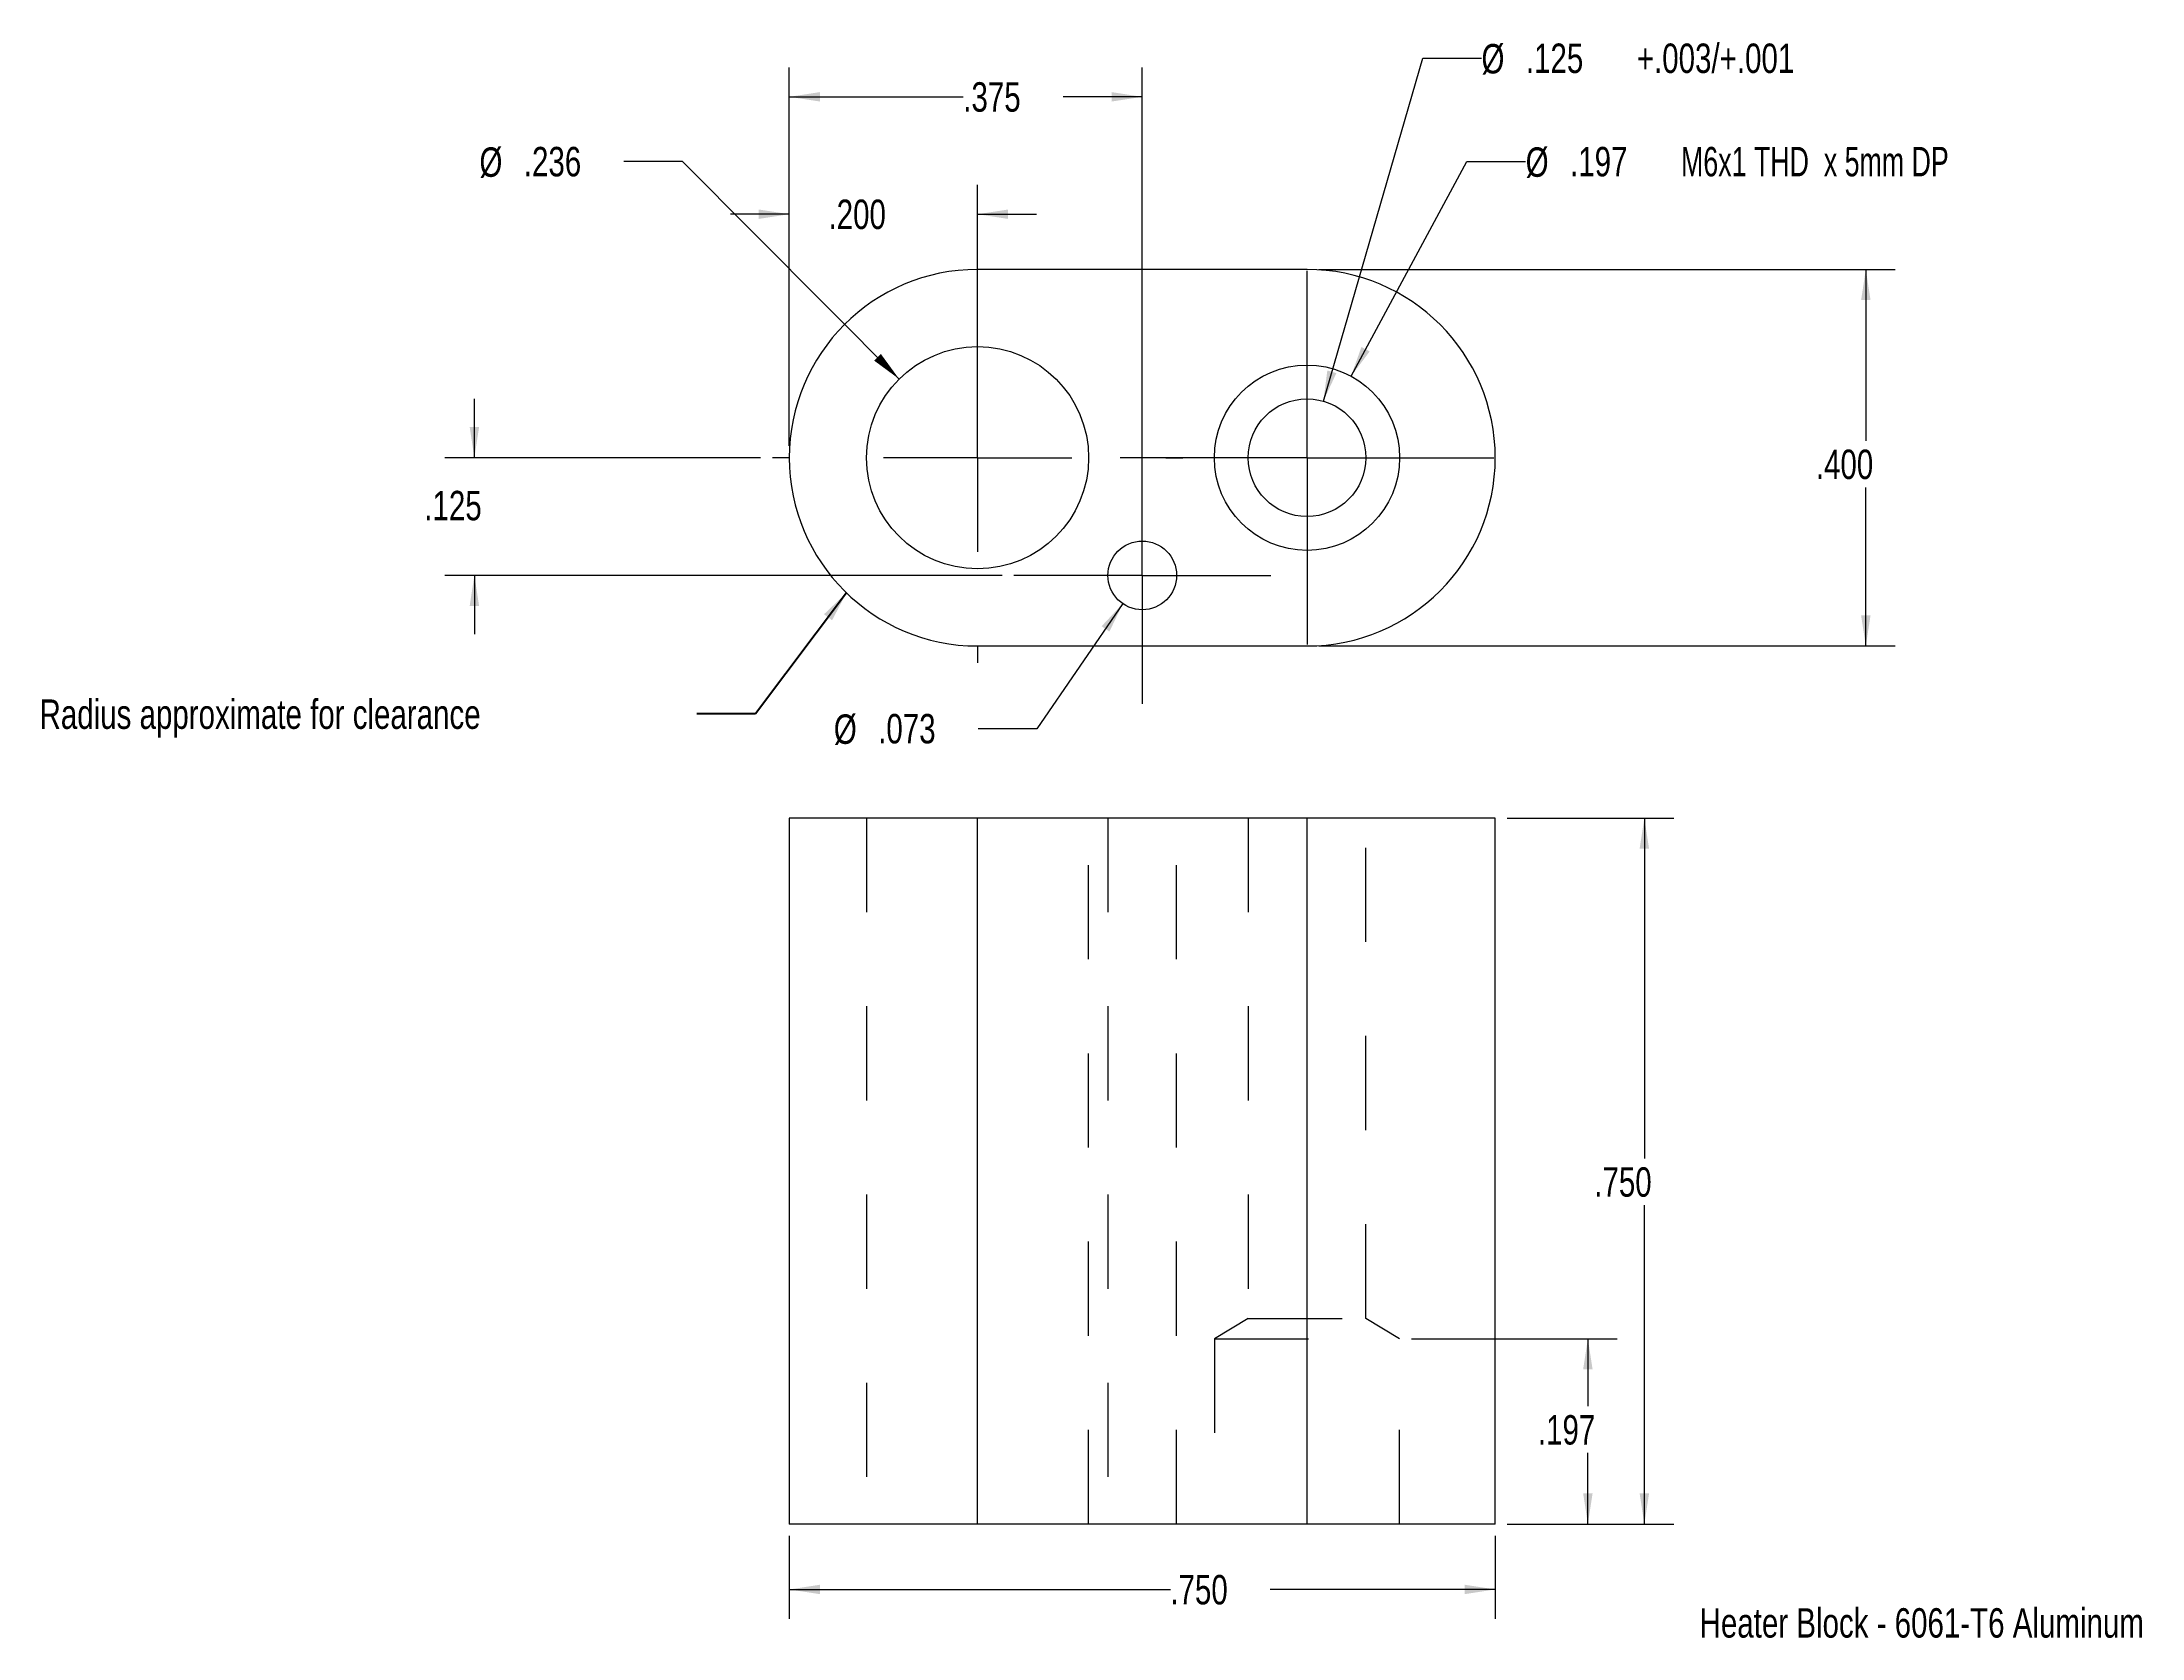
# Model space of a CAD drawing. Header units: inches. Extents: x 0.17 to 2.4, y 0.14 to 1.84.
import ezdxf

# ---------------------------------------------------------------- set-up
doc = ezdxf.new("R2010")
doc.units = ezdxf.units.IN
doc.header["$LTSCALE"] = 0.25
doc.header["$MEASUREMENT"] = 0
doc.header["$PDSIZE"] = -1
doc.linetypes.add('HIDDEN', pattern=[0.075, 0.05, -0.025])
doc.styles.add('SLDTEXTSTYLE0', font='TXT', dxfattribs={"width": 0.75})
doc.styles.add('SLDTEXTSTYLE1', font='TXT', dxfattribs={"width": 0.680556})
doc.dimstyles.new('SLDDIMSTYLE0', dxfattribs={"dimtxt": 0.03125, "dimasz": 0.0325, "dimexe": 0, "dimexo": 0.0625, "dimgap": 0.007812, "dimtad": 0, "dimtih": 1, "dimtoh": 1, "dimrnd": 1e-09, "dimzin": 4, "dimdsep": 46, "dimlunit": 5, "dimtxsty": 'SLDTEXTSTYLE0', "dimsah": 1, "dimcen": 0.09, "dimadec": 0, "dimazin": 1, "dimtfac": 1, "dimtmove": 0, "dimatfit": 0, "dimfxl": 1, "dimfrac": 2, "dimtolj": 1, "dimtzin": 12, "dimarcsym": 0})
doc.dimstyles.new('SLDDIMSTYLE1', dxfattribs={"dimtxt": 0.03125, "dimasz": 0.0325, "dimexe": 0, "dimexo": 0.0625, "dimgap": 0.007812, "dimtad": 0, "dimtih": 1, "dimtoh": 1, "dimrnd": 1e-09, "dimzin": 12, "dimdsep": 46, "dimlunit": 5, "dimtxsty": 'SLDTEXTSTYLE0', "dimsah": 1, "dimcen": 0.09, "dimadec": 0, "dimazin": 3, "dimtfac": 1, "dimtofl": 0, "dimtmove": 0, "dimatfit": 3, "dimfxl": 1, "dimfrac": 2, "dimtolj": 1, "dimtzin": 12, "dimarcsym": 0})
doc.dimstyles.new('SLDDIMSTYLE2', dxfattribs={"dimtxt": 0.03125, "dimasz": 0.0325, "dimexe": 0, "dimexo": 0.0625, "dimgap": 0.007812, "dimtad": 0, "dimtih": 1, "dimtoh": 1, "dimrnd": 1e-09, "dimzin": 4, "dimdsep": 46, "dimlunit": 5, "dimtxsty": 'SLDTEXTSTYLE0', "dimsah": 1, "dimcen": 0.09, "dimadec": 0, "dimazin": 1, "dimtfac": 1, "dimtofl": 0, "dimtmove": 0, "dimatfit": 3, "dimfxl": 1, "dimfrac": 2, "dimtolj": 1, "dimtzin": 12, "dimarcsym": 0})
doc.dimstyles.new('SLDDIMSTYLE3', dxfattribs={"dimtxt": 0.03125, "dimasz": 0.0325, "dimexe": 0, "dimexo": 0.0625, "dimgap": 0.007812, "dimtad": 0, "dimtih": 1, "dimtoh": 1, "dimrnd": 1e-09, "dimzin": 12, "dimdsep": 46, "dimlunit": 5, "dimtxsty": 'SLDTEXTSTYLE0', "dimsah": 1, "dimcen": 0, "dimadec": 0, "dimazin": 3, "dimtfac": 1, "dimtofl": 0, "dimtmove": 0, "dimatfit": 3, "dimfxl": 1, "dimfrac": 2, "dimtolj": 1, "dimtzin": 12, "dimarcsym": 0})
doc.dimstyles.new('SLDDIMSTYLE4', dxfattribs={"dimtxt": 0.03125, "dimasz": 0.0325, "dimexe": 0, "dimexo": 0.0625, "dimgap": 0.007812, "dimtad": 0, "dimtih": 1, "dimtoh": 1, "dimrnd": 1e-09, "dimzin": 12, "dimdsep": 46, "dimlunit": 5, "dimtxsty": 'SLDTEXTSTYLE0', "dimsah": 1, "dimcen": 0, "dimadec": 0, "dimazin": 3, "dimtfac": 1, "dimtofl": 0, "dimtmove": 0, "dimatfit": 3, "dimfxl": 1, "dimfrac": 2, "dimtolj": 1, "dimtzin": 12, "dimarcsym": 0})
doc.dimstyles.new('SLDDIMSTYLE5', dxfattribs={"dimtxt": 0.03125, "dimasz": 0.0325, "dimexe": 0, "dimexo": 0.0625, "dimgap": 0.007812, "dimtad": 0, "dimtih": 1, "dimtoh": 1, "dimrnd": 1e-09, "dimzin": 12, "dimdsep": 46, "dimlunit": 5, "dimtxsty": 'SLDTEXTSTYLE0', "dimsah": 1, "dimcen": 0.09, "dimadec": 0, "dimazin": 3, "dimtfac": 1, "dimtmove": 0, "dimatfit": 0, "dimfxl": 1, "dimfrac": 2, "dimtolj": 1, "dimtzin": 12, "dimarcsym": 0})
doc.dimstyles.new('SLDDIMSTYLE6', dxfattribs={"dimtxt": 0, "dimasz": 0.0325, "dimexe": 0, "dimexo": 0.0625, "dimgap": 0, "dimtad": 0, "dimtih": 1, "dimtoh": 1, "dimdec": 0, "dimrnd": 1e-09, "dimzin": 0, "dimdsep": 46, "dimtxsty": 'Standard', "dimsah": 1, "dimcen": 0.09, "dimadec": 0, "dimazin": 0, "dimtfac": 0.0325, "dimtdec": 0, "dimtofl": 0, "dimtmove": 0, "dimatfit": 3, "dimfxl": 1, "dimfrac": 2, "dimtolj": 1, "dimtzin": 0, "dimarcsym": 0})

# ---------------------------------------------------------------- blocks, each defined once
blk = doc.blocks.new('*D1')
at = {"color": 7, "linetype": 'Continuous', "lineweight": 0}
for p, q in [((0.9643, 1.4078), (0.9643, 1.6853)), ((1.1643, 1.4078), (1.1643, 1.6853)), ((0.9643, 1.654), (0.9018, 1.654)), ((1.1643, 1.654), (1.2268, 1.654))]:
    blk.add_line(p, q, dxfattribs=at)
for points in [[(0.9643, 1.654), (0.9318, 1.659), (0.9318, 1.649)], [(1.1643, 1.654), (1.1968, 1.649), (1.1968, 1.659)]]:
    blk.add_solid(points, dxfattribs=at)
at = {"color": 7, "linetype": 'Continuous', "lineweight": 0, "insert": (1.0059, 1.6695, 0.0039), "char_height": 0.03125, "attachment_point": 1, "style": 'SLDTEXTSTYLE0'}
blk.add_mtext('.200', dxfattribs=at)
blk = doc.blocks.new('*D2')
at = {"color": 7, "linetype": 'Continuous', "lineweight": 0}
for p, q in [((0.9643, 1.4078), (0.9643, 1.81)), ((1.3393, 1.2828), (1.3393, 1.81)), ((0.9643, 1.7787), (1.1491, 1.7787)), ((1.3393, 1.7787), (1.2553, 1.7787))]:
    blk.add_line(p, q, dxfattribs=at)
for points in [[(0.9643, 1.7787), (0.9968, 1.7737), (0.9968, 1.7837)], [(1.3393, 1.7787), (1.3068, 1.7837), (1.3068, 1.7737)]]:
    blk.add_solid(points, dxfattribs=at)
at = {"color": 7, "linetype": 'Continuous', "lineweight": 0, "insert": (1.1491, 1.7942, 0.0039), "char_height": 0.03125, "attachment_point": 1, "style": 'SLDTEXTSTYLE0'}
blk.add_mtext('.375', dxfattribs=at)
blk = doc.blocks.new('*D3')
at = {"color": 7, "linetype": 'Continuous', "lineweight": 0}
for p, q in [((1.5268, 1.5953), (2.1392, 1.5953)), ((2.108, 1.5953), (2.108, 1.4132)), ((2.108, 1.1953), (2.108, 1.3636)), ((1.5268, 1.1953), (2.1392, 1.1953))]:
    blk.add_line(p, q, dxfattribs=at)
for points in [[(2.108, 1.5953), (2.103, 1.5628), (2.113, 1.5628)], [(2.108, 1.1953), (2.113, 1.2278), (2.103, 1.2278)]]:
    blk.add_solid(points, dxfattribs=at)
at = {"color": 7, "linetype": 'Continuous', "lineweight": 0, "insert": (2.0549, 1.4039, -0.3711), "char_height": 0.03125, "attachment_point": 1, "style": 'SLDTEXTSTYLE0'}
blk.add_mtext('.400', dxfattribs=at)
blk = doc.blocks.new('*D4')
at = {"color": 7, "linetype": 'Continuous', "lineweight": 0}
for p, q in [((0.8509, 1.7099), (0.7884, 1.7099)), ((1.081, 1.4789), (0.8509, 1.7099))]:
    blk.add_line(p, q, dxfattribs=at)
blk.add_solid([(1.081, 1.4789), (1.0616, 1.5055), (1.0545, 1.4984)], dxfattribs=at)
at = {"color": 7, "linetype": 'Continuous', "lineweight": 0, "char_height": 0.03125, "attachment_point": 1, "style": 'SLDTEXTSTYLE0'}
for s, insert in [('%%c', (0.6351, 1.725, -0.3711)), ('.236', (0.6822, 1.7255, -0.3711))]:
    blk.add_mtext(s, dxfattribs=dict(at, insert=insert))
blk = doc.blocks.new('*D5')
at = {"color": 7, "linetype": 'Continuous', "lineweight": 0}
for p, q in [((1.5317, 1.4554), (1.6372, 1.8196)), ((1.6372, 1.8196), (1.6997, 1.8196))]:
    blk.add_line(p, q, dxfattribs=at)
blk.add_solid([(1.5317, 1.4554), (1.5455, 1.4852), (1.5359, 1.488)], dxfattribs=at)
at = {"color": 7, "linetype": 'Continuous', "lineweight": 0, "char_height": 0.03125, "attachment_point": 1, "style": 'SLDTEXTSTYLE0'}
for s, insert in [('%%c', (1.6997, 1.8348, -0.3711)), ('.125', (1.7468, 1.8353, -0.3711)), ('+.003/+.001', (1.8647, 1.8353, -0.3711))]:
    blk.add_mtext(s, dxfattribs=dict(at, insert=insert))
blk = doc.blocks.new('*D6')
at = {"color": 7, "linetype": 'Continuous', "lineweight": 0}
for p, q in [((1.5611, 1.4819), (1.6841, 1.7099)), ((1.6841, 1.7099), (1.7466, 1.7099))]:
    blk.add_line(p, q, dxfattribs=at)
blk.add_solid([(1.5611, 1.4819), (1.5809, 1.5082), (1.5721, 1.5129)], dxfattribs=at)
at = {"color": 7, "linetype": 'Continuous', "lineweight": 0, "char_height": 0.03125, "attachment_point": 1}
for s, insert, style in [('%%c', (1.7466, 1.725, -0.3711), 'SLDTEXTSTYLE0'), ('.197', (1.7938, 1.7255, -0.3711), 'SLDTEXTSTYLE0'), ('M6x1 THD  x 5mm DP', (1.9117, 1.7255, -0.3711), 'SLDTEXTSTYLE1')]:
    blk.add_mtext(s, dxfattribs=dict(at, insert=insert, style=style))
blk = doc.blocks.new('*D7')
at = {"color": 7, "linetype": 'Continuous', "lineweight": 0}
for p, q in [((1.3186, 1.2403), (1.2274, 1.1074)), ((1.2274, 1.1074), (1.1649, 1.1074))]:
    blk.add_line(p, q, dxfattribs=at)
blk.add_solid([(1.3186, 1.2403), (1.2961, 1.2163), (1.3044, 1.2106)], dxfattribs=at)
at = {"color": 7, "linetype": 'Continuous', "lineweight": 0, "char_height": 0.03125, "attachment_point": 1, "style": 'SLDTEXTSTYLE0'}
for s, insert in [('%%c', (1.0116, 1.1226, -0.3711)), ('.073', (1.0587, 1.1231, -0.3711))]:
    blk.add_mtext(s, dxfattribs=dict(at, insert=insert))
blk = doc.blocks.new('*D8')
at = {"color": 7, "linetype": 'Continuous', "lineweight": 0}
for p, q in [((0.6297, 1.3953), (0.6297, 1.4578)), ((0.9338, 1.3953), (0.5984, 1.3953)), ((1.1903, 1.2703), (0.5984, 1.2703)), ((0.6297, 1.2703), (0.6297, 1.2078))]:
    blk.add_line(p, q, dxfattribs=at)
for points in [[(0.6297, 1.3953), (0.6347, 1.4278), (0.6247, 1.4278)], [(0.6297, 1.2703), (0.6247, 1.2378), (0.6347, 1.2378)]]:
    blk.add_solid(points, dxfattribs=at)
at = {"color": 7, "linetype": 'Continuous', "lineweight": 0, "insert": (0.5765, 1.3601, -0.3711), "char_height": 0.03125, "attachment_point": 1, "style": 'SLDTEXTSTYLE0'}
blk.add_mtext('.125', dxfattribs=at)
blk = doc.blocks.new('SW_CENTERMARKSYMBOL_0')
at = {"color": 0, "linetype": 'Continuous', "lineweight": 0}
for p, q in [((0, 0.1), (0, 0.1984)), ((0, 0), (0, 0.1)), ((-0.1, 0), (-0.1984, 0)), ((0, 0), (-0.1, 0)), ((0, 0), (0, -0.1)), ((0, 0), (0.1, 0)), ((0.1, 0), (0.1984, 0)), ((0, -0.1), (0, -0.1984))]:
    blk.add_line(p, q, dxfattribs=at)
blk = doc.blocks.new('SW_CENTERMARKSYMBOL_1')
at = {"color": 0, "linetype": 'Continuous', "lineweight": 0}
for p, q in [((0, 0.2), (0, 0.218)), ((0, 0), (0, 0.1)), ((-0.2, 0), (-0.218, 0)), ((0, 0), (-0.1, 0)), ((0, 0), (0, -0.1)), ((0, 0), (0.1, 0)), ((0.2, 0), (0.218, 0)), ((0, -0.2), (0, -0.218))]:
    blk.add_line(p, q, dxfattribs=at)
blk = doc.blocks.new('SW_CENTERMARKSYMBOL_2')
at = {"color": 0, "linetype": 'Continuous', "lineweight": 0}
for p, q in [((0, 0.1), (0, 0.1365)), ((0, 0), (0, 0.1)), ((-0.1, 0), (-0.1365, 0)), ((0, 0), (-0.1, 0)), ((0, 0), (0, -0.1)), ((0, 0), (0.1, 0)), ((0.1, 0), (0.1365, 0)), ((0, -0.1), (0, -0.1365))]:
    blk.add_line(p, q, dxfattribs=at)
blk = doc.blocks.new('*D12')
at = {"color": 7, "linetype": 'Continuous', "lineweight": 0}
for p, q in [((1.7268, 1.0125), (1.9039, 1.0125)), ((1.8727, 1.0125), (1.8727, 0.6508)), ((1.8727, 0.2625), (1.8727, 0.6012)), ((1.7268, 0.2625), (1.9039, 0.2625))]:
    blk.add_line(p, q, dxfattribs=at)
for points in [[(1.8727, 1.0125), (1.8677, 0.98), (1.8777, 0.98)], [(1.8727, 0.2625), (1.8777, 0.295), (1.8677, 0.295)]]:
    blk.add_solid(points, dxfattribs=at)
at = {"color": 7, "linetype": 'Continuous', "lineweight": 0, "insert": (1.8195, 0.6415, 0.0039), "char_height": 0.03125, "attachment_point": 1, "style": 'SLDTEXTSTYLE0'}
blk.add_mtext('.750', dxfattribs=at)
blk = doc.blocks.new('*D13')
at = {"color": 7, "linetype": 'Continuous', "lineweight": 0}
for p, q in [((0.9643, 0.25), (0.9643, 0.1617)), ((1.7143, 0.25), (1.7143, 0.1617)), ((0.9643, 0.193), (1.3691, 0.193)), ((1.7143, 0.193), (1.4753, 0.193))]:
    blk.add_line(p, q, dxfattribs=at)
for points in [[(0.9643, 0.193), (0.9968, 0.188), (0.9968, 0.198)], [(1.7143, 0.193), (1.6818, 0.198), (1.6818, 0.188)]]:
    blk.add_solid(points, dxfattribs=at)
at = {"color": 7, "linetype": 'Continuous', "lineweight": 0, "insert": (1.3691, 0.2084, 0.0039), "char_height": 0.03125, "attachment_point": 1, "style": 'SLDTEXTSTYLE0'}
blk.add_mtext('.750', dxfattribs=at)
blk = doc.blocks.new('*D14')
at = {"color": 7, "linetype": 'Continuous', "lineweight": 0}
for p, q in [((1.6252, 0.4594), (1.844, 0.4594)), ((1.8127, 0.4594), (1.8127, 0.3876)), ((1.8127, 0.2625), (1.8127, 0.338)), ((1.7268, 0.2625), (1.844, 0.2625))]:
    blk.add_line(p, q, dxfattribs=at)
for points in [[(1.8127, 0.4594), (1.8077, 0.4269), (1.8177, 0.4269)], [(1.8127, 0.2625), (1.8177, 0.295), (1.8077, 0.295)]]:
    blk.add_solid(points, dxfattribs=at)
at = {"color": 7, "linetype": 'Continuous', "lineweight": 0, "insert": (1.7596, 0.3782, 0.0039), "char_height": 0.03125, "attachment_point": 1, "style": 'SLDTEXTSTYLE0'}
blk.add_mtext('.197', dxfattribs=at)

msp = doc.modelspace()

# ---------------------------------------------------------------- linework, layer by layer
at = {"color": 7, "linetype": 'Continuous', "lineweight": 15}
for p, q in [((1.5143, 1.5953), (1.1643, 1.5953)), ((1.1643, 1.1953), (1.5143, 1.1953)), ((0.9643, 1.0125), (0.9643, 0.2625)), ((1.1643, 1.0125), (0.9643, 1.0125)), ((1.1643, 0.2625), (1.1643, 1.0125)), ((1.5143, 1.0125), (1.1643, 1.0125)), ((1.5143, 0.2625), (1.5143, 1.0125)), ((1.7143, 1.0125), (1.5143, 1.0125)), ((1.7143, 0.2625), (1.7143, 1.0125)), ((1.1643, 0.2625), (0.9643, 0.2625)), ((1.5143, 0.2625), (1.1643, 0.2625)), ((1.7143, 0.2625), (1.5143, 0.2625))]:
    msp.add_line(p, q, dxfattribs=at)
at = {"color": 7, "linetype": 'HIDDEN', "lineweight": 0}
for p, q in [((1.0463, 1.0125), (1.0463, 0.2625)), ((1.1643, 0.2625), (1.1643, 1.0125)), ((1.2823, 0.2625), (1.2823, 1.0125)), ((1.3028, 1.0125), (1.3028, 0.2625)), ((1.3758, 0.2625), (1.3758, 1.0125)), ((1.4518, 1.0125), (1.4518, 0.481)), ((1.5143, 0.2625), (1.5143, 1.0125)), ((1.5768, 0.481), (1.5768, 1.0125)), ((1.4518, 0.481), (1.4159, 0.4594)), ((1.4518, 0.481), (1.5768, 0.481)), ((1.6127, 0.4594), (1.5768, 0.481)), ((1.4159, 0.4594), (1.6127, 0.4594)), ((1.4159, 0.4594), (1.4159, 0.2625)), ((1.6127, 0.2625), (1.6127, 0.4594))]:
    msp.add_line(p, q, dxfattribs=at)
at = {"color": 7, "linetype": 'Continuous', "lineweight": 15}
for centre, radius in [((1.1643, 1.3953), 0.118), ((1.5143, 1.3953), 0.0984), ((1.5143, 1.3953), 0.0625), ((1.3393, 1.2703), 0.0365)]:
    msp.add_circle(centre, radius, dxfattribs=at)
for centre, start, end in [((1.1643, 1.3953), 90, 270), ((1.5143, 1.3953), 270, 90)]:
    msp.add_arc(centre, 0.2, start, end, dxfattribs=at)
at = {"color": 7, "linetype": 'Continuous', "lineweight": 0}
msp.add_point((0.9643, 1.3953), dxfattribs=at)

# ---------------------------------------------------------------- block references
for name, p in [('SW_CENTERMARKSYMBOL_1', (1.1643, 1.3953)), ('SW_CENTERMARKSYMBOL_0', (1.5143, 1.3953)), ('SW_CENTERMARKSYMBOL_2', (1.3393, 1.2703))]:
    msp.add_blockref(name, p, dxfattribs=at)

# ---------------------------------------------------------------- texts
at = {"color": 7, "linetype": 'Continuous', "lineweight": 0, "char_height": 0.03125, "attachment_point": 1, "style": 'SLDTEXTSTYLE0'}
for s, insert in [('Radius approximate for clearance', (0.1677, 1.1385)), ('Heater Block - 6061-T6 Aluminum', (1.9314, 0.1731))]:
    msp.add_mtext(s, dxfattribs=dict(at, insert=insert))

# ---------------------------------------------------------------- dimensions: what is measured, and where the dimension line sits
at = {"color": 7, "linetype": 'Continuous', "lineweight": 0}
for p1, p2, text, picture, middle in [((1.496914, 1.335307), (1.53168, 1.455375), '<> +.003/+.001', '*D5', (1.897288, 1.819647)), ((1.4675, 1.3087), (1.5611, 1.4819), '<> M6x1 THD  x 5mm DP', '*D6', (2.0372, 1.7099))]:
    dim = msp.add_diameter_dim_2p(p1=p1, p2=p2, text=text, dimstyle='SLDDIMSTYLE4', dxfattribs=at)
    dim.commit()
    dim.dimension.update_dxf_attribs({"geometry": picture, "text_midpoint": middle, "dimtype": 163})
for base, p1, p2, dimstyle, picture, middle in [((1.3392972901, 1.7787141502), (0.9642972901, 1.3953413921), (1.3392972901, 1.2703413921), 'SLDDIMSTYLE1', '*D2', (1.202226457, 1.7787141502)), ((1.1643, 1.654), (0.9643, 1.3953), (1.1643, 1.3953), 'SLDDIMSTYLE0', '*D1', (1.059, 1.654)), ((0.9643, 0.193), (1.7143, 0.2625), (0.9643, 0.2625), 'SLDDIMSTYLE2', '*D13', (1.4222, 0.193))]:
    dim = msp.add_linear_dim(base=base, p1=p1, p2=p2, dimstyle=dimstyle, dxfattribs=at)
    dim.commit()
    dim.dimension.update_dxf_attribs({"geometry": picture, "text_midpoint": middle, "dimtype": 160})
for p1, p2, picture, middle in [((1.2476, 1.3118), (1.081, 1.4789), '*D4', (0.7117, 1.7099)), ((1.36, 1.3004), (1.3186, 1.2403), '*D7', (1.0882, 1.1074))]:
    dim = msp.add_diameter_dim_2p(p1=p1, p2=p2, dimstyle='SLDDIMSTYLE3', dxfattribs=at)
    dim.commit()
    dim.dimension.update_dxf_attribs({"geometry": picture, "text_midpoint": middle, "dimtype": 163})
for base, p1, p2, dimstyle, picture, middle in [((2.108, 1.1953), (1.5143, 1.5953), (1.5143, 1.1953), 'SLDDIMSTYLE2', '*D3', (2.108, 1.3884)), ((0.6296516208, 1.3953413921), (1.2027972901, 1.2703413921), (0.9462972901, 1.3953413921), 'SLDDIMSTYLE5', '*D8', (0.6296516208, 1.3446665781)), ((1.8727, 0.2625), (1.7143, 1.0125), (1.7143, 0.2625), 'SLDDIMSTYLE2', '*D12', (1.8727, 0.626)), ((1.8127, 0.2625), (1.6127, 0.4594), (1.7143, 0.2625), 'SLDDIMSTYLE1', '*D14', (1.8127, 0.3628))]:
    dim = msp.add_linear_dim(base=base, p1=p1, p2=p2, angle=90, dimstyle=dimstyle, dxfattribs=at)
    dim.commit()
    dim.dimension.update_dxf_attribs({"geometry": picture, "text_midpoint": middle, "dimtype": 160})

# ---------------------------------------------------------------- leaders
msp.add_leader([(1.025, 1.2518), (0.9284, 1.1234), (0.8659, 1.1234)], dimstyle='SLDDIMSTYLE6', dxfattribs=at)

doc.saveas('drawing.dxf')
